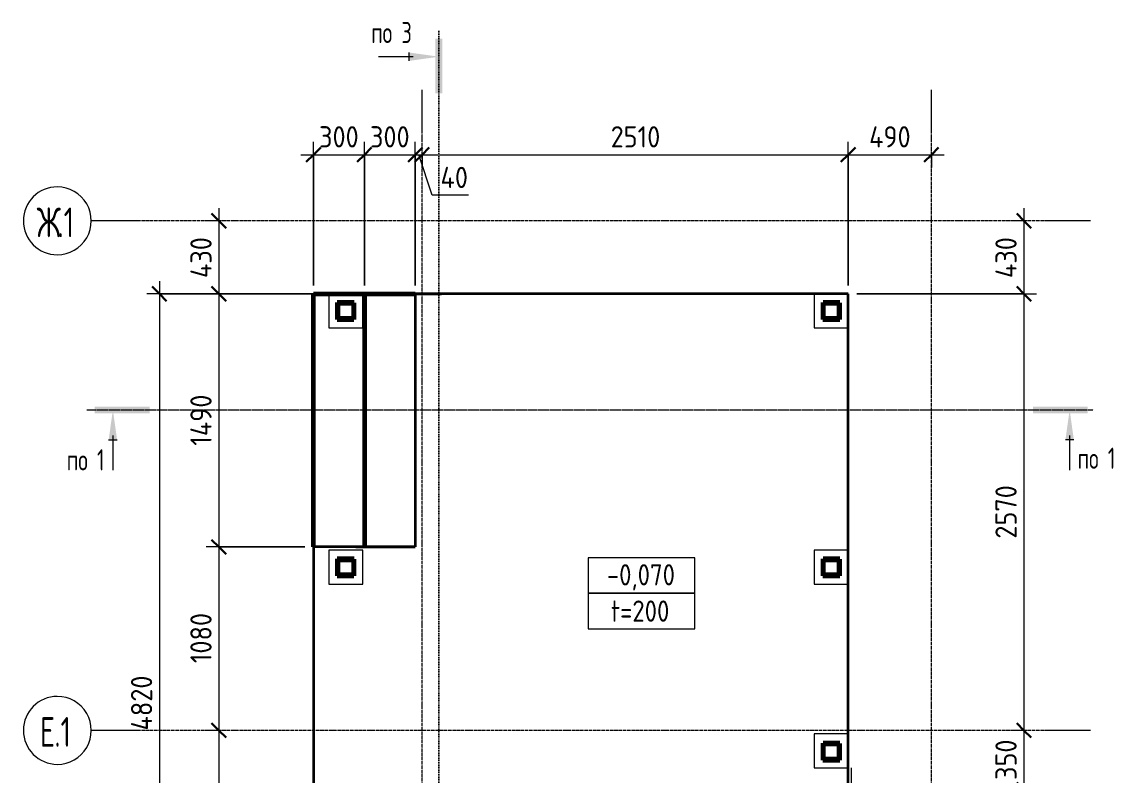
# Model space of a CAD drawing. Header units: millimetres. Extents: x 573 to 56472, y -2796 to 52567.
# Drawn here: x 28262 to 34691, y 48131 to 52567 of the extents above; entities that cross this region are included whole.
import ezdxf

# ---------------------------------------------------------------- set-up
doc = ezdxf.new("R2010")
doc.units = ezdxf.units.MM
for name, pattern in [('01 Штриховая _2 мм_', [3, 2, -1]), ('01 Штриховая _4 мм_', [6, 3.5, -2.5]), ('02 Штрихпунктирная _20 мм_', [25, 20, -2.5, 0, -2.5]), ('04 Пунктир 10мм', [10, 0, -10])]:
    doc.linetypes.add(name, pattern=pattern)
for name, color, linetype, lineweight in [('AA_Dim', 7, 'Continuous', 9), ('AA_Dim-50', 7, 'Continuous', 9), ('AA_Linii', 7, 'Continuous', 9), ('AA_Razrez', 7, 'Continuous', 9), ('AA_Vinoska', 7, 'Continuous', 9), ('AF_Lestnica', 7, '01 Штриховая _2 мм_', 9), ('AF_Perekritie', 7, 'Continuous', 60), ('AF_Perekritie_Гидроизоляция', 253, 'Continuous', 20), ('AF_Perekritie_Опалубка', 253, 'Continuous', 20), ('KR_Colonna_KG', 7, 'Continuous', 20), ('Оси', 7, 'Continuous', 9)]:
    doc.layers.add(name, color=color, linetype=linetype, lineweight=lineweight)
doc.styles.add('ISOCPEUR', font='isocpeur.TTF', dxfattribs={"width": 0.7, "height": 175})
doc.styles.add('ISOCPEUR_1', font='isocpeur.TTF', dxfattribs={"width": 0.9, "height": 125})
doc.styles.add('ISOCPEUR_2', font='isocpeur.TTF', dxfattribs={"width": 0.85, "height": 125})
doc.styles.add('ISOCPEUR_3', font='isocpeur.TTF', dxfattribs={"width": 0.7, "height": 125})
doc.dimstyles.new('00_Точн_3_знака__прозр_', dxfattribs={"dimscale": 304.8, "dimtxt": 125.344371, "dimasz": 0.278871, "dimexe": 0.246063, "dimexo": 0.164042, "dimgap": 0.016404, "dimtad": 1, "dimdec": 3, "dimrnd": 0.001, "dimdsep": 46, "dimtxsty": 'ISOCPEUR_1', "dimblk1": 'OBLIQUE', "dimblk2": 'OBLIQUE', "dimsah": 1, "dimcen": 0.09, "dimdle": 0.246063, "dimazin": 0, "dimtfac": 1, "dimtdec": 4, "dimtix": 1, "dimtmove": 0, "dimatfit": 3, "dimfxl": 1, "dimtvp": 1, "dimtolj": 1, "dimtzin": 0, "dimlwd": 18, "dimlwe": 18, "dimarcsym": 2})
doc.dimstyles.new('00_Точн_3_знака__прозр__1', dxfattribs={"dimscale": 304.8, "dimtxt": 125.344371, "dimasz": 0.278871, "dimexe": 0.246063, "dimexo": 0.164042, "dimgap": 0.016404, "dimtad": 1, "dimdec": 3, "dimrnd": 0.001, "dimdsep": 46, "dimtxsty": 'ISOCPEUR_1', "dimblk1": 'OBLIQUE', "dimblk2": 'OBLIQUE', "dimsah": 1, "dimcen": 0.09, "dimdle": 0.246063, "dimazin": 0, "dimtfac": 1, "dimtdec": 4, "dimtix": 1, "dimtmove": 1, "dimatfit": 3, "dimfxl": 1, "dimtvp": 1, "dimtolj": 1, "dimtzin": 0, "dimlwd": 18, "dimlwe": 18, "dimarcsym": 2})

# ---------------------------------------------------------------- blocks, each defined once
blk = doc.blocks.new('Лестницы 1 - Лестницы 1-3665533-Схема расположения перекрытия на отм_ -0_070 входной группы в осях 1_1-3_1_Д_1-Ж_1')
at = {"layer": 'AF_Lestnica', "lineweight": 35}
for p, q in [((2360.1, 50965), (2610, 50965)), ((2360.1, 49475), (2360.1, 50965)), ((2660, 50965), (2610.1, 50965)), ((2660.1, 50965), (2960.1, 50965)), ((2660.1, 50965), (2660.1, 49475)), ((2960.1, 50965), (3117, 50965)), ((3117, 50965), (2960.1, 50965)), ((2960.1, 50965), (2960.1, 49475)), ((2660.1, 49475), (2360.1, 49475)), ((2960.1, 49475), (2660.1, 49475))]:
    blk.add_line(p, q, dxfattribs=at)
blk = doc.blocks.new('243_Профиль гнутый сварной квадратный _НесКол_2ур_ - 100х5-3712451-Схема расположения перекрытия на отм_ -0_070 входной группы в осях 1_1-3_1_Д_1-Ж_1')
at = {"layer": 'KR_Colonna_KG', "linetype": '01 Штриховая _4 мм_', "lineweight": 9}
h = blk.add_hatch(color=256, dxfattribs=at)
h.paths.add_polyline_path([(-50, -50), (50, -50), (50, 50), (-50, 50)])
h.paths.add_polyline_path([(45, -45), (-45, -45), (-45, 45), (45, 45)])
at = {"layer": 'KR_Colonna_KG', "linetype": '01 Штриховая _2 мм_', "lineweight": 60}
for p, q in [((-50, 50), (-50, -50)), ((50, 50), (-50, 50)), ((-45, -45), (-45, 45)), ((-45, 45), (45, 45)), ((45, 45), (45, -45)), ((50, -50), (50, 50)), ((-50, -50), (50, -50)), ((45, -45), (-45, -45))]:
    blk.add_line(p, q, dxfattribs=at)
blk = doc.blocks.new('243_Профиль гнутый сварной квадратный _НесКол_2ур_ - 100х5-3712452-Схема расположения перекрытия на отм_ -0_070 входной группы в осях 1_1-3_1_Д_1-Ж_1')
at = {"layer": 'KR_Colonna_KG', "linetype": '01 Штриховая _4 мм_', "lineweight": 9}
h = blk.add_hatch(color=256, dxfattribs=at)
h.paths.add_polyline_path([(-50, -50), (50, -50), (50, 50), (-50, 50)])
h.paths.add_polyline_path([(45, -45), (-45, -45), (-45, 45), (45, 45)])
at = {"layer": 'KR_Colonna_KG', "linetype": '01 Штриховая _2 мм_', "lineweight": 60}
for p, q in [((-50, 50), (-50, -50)), ((50, 50), (-50, 50)), ((-45, -45), (-45, 45)), ((-45, 45), (45, 45)), ((45, 45), (45, -45)), ((50, -50), (50, 50)), ((-50, -50), (50, -50)), ((45, -45), (-45, -45))]:
    blk.add_line(p, q, dxfattribs=at)
blk = doc.blocks.new('Грунт - Грунт-3689481-Схема расположения перекрытия на отм_ -0_070 входной группы в осях 1_1-3_1_Д_1-Ж_1')
at = {"layer": 'AF_Perekritie', "lineweight": 35}
for p, q in [((5510.1, 48295), (5510.1, 50715)), ((2610.1, 49475), (2960.1, 49475))]:
    blk.add_line(p, q, dxfattribs=at)
blk = doc.blocks.new('Ось сетки - d_4мм-2765513-Схема расположения перекрытия на отм_ -0_070 входной группы в осях 1_1-3_1_Д_1-Ж_1')
at = {"layer": 'Оси'}
for start, end in [(360, 180), (360, 180), (180, 360), (180, 360)]:
    blk.add_arc((0, 0), 4, start, end, dxfattribs=at)
blk = doc.blocks.new('DIMBLOCK65-Схема расположения перекрытия на отм_ -0_070 входной группы в осях 1_1-3_1_Д_1-Ж_1')
at = {"layer": 'AA_Dim-50', "lineweight": 30}
for p, q in [((29423.1, 51395), (29380.6, 51437.5)), ((29423.1, 51395), (29465.6, 51352.5)), ((29423.1, 50965), (29380.6, 51007.5)), ((29423.1, 50965), (29465.6, 50922.5))]:
    blk.add_line(p, q, dxfattribs=at)
at = {"layer": 'AA_Dim-50', "lineweight": 18}
for p, q in [((29423.1, 51470), (29423.1, 50965)), ((29433.2, 51395), (29348.1, 51395)), ((29423.1, 51395), (29433.2, 51395)), ((30530.4, 50965), (29348.1, 50965)), ((29423.1, 50965), (30530.4, 50965))]:
    blk.add_line(p, q, dxfattribs=at)
at = {"layer": 'AA_Dim-50', "color": 0, "lineweight": 18, "insert": (29255.3, 51058.2), "char_height": 125, "width": 292.313, "attachment_point": 1, "rotation": 90, "line_spacing_factor": 1.135194, "style": 'ISOCPEUR_1'}
blk.add_mtext('430', dxfattribs=at)
blk = doc.blocks.new('_Oblique')
at = {"color": 0, "linetype": 'ByBlock', "lineweight": -2}
blk.add_line((-0.5, -0.5), (0.5, 0.5), dxfattribs=at)
blk = doc.blocks.new('DIMBLOCK66-Схема расположения перекрытия на отм_ -0_070 входной группы в осях 1_1-3_1_Д_1-Ж_1')
at = {"layer": 'AA_Dim-50', "lineweight": 30}
for p, q in [((29423.1, 50965), (29380.6, 51007.5)), ((29423.1, 50965), (29465.6, 50922.5)), ((29423.1, 49475), (29380.6, 49517.5)), ((29423.1, 49475), (29465.6, 49432.5))]:
    blk.add_line(p, q, dxfattribs=at)
at = {"layer": 'AA_Dim-50', "lineweight": 18}
for p, q in [((30530.4, 50965), (29348.1, 50965)), ((29423.1, 50965), (29423.1, 49475)), ((29423.1, 50965), (30530.4, 50965)), ((29930.4, 49475), (29348.1, 49475)), ((29423.1, 49475), (29930.4, 49475))]:
    blk.add_line(p, q, dxfattribs=at)
at = {"layer": 'AA_Dim-50', "color": 0, "lineweight": 18, "insert": (29255.3, 50071), "char_height": 125, "width": 357.586, "attachment_point": 1, "rotation": 90, "line_spacing_factor": 1.135194, "style": 'ISOCPEUR_1'}
blk.add_mtext('1490', dxfattribs=at)
blk = doc.blocks.new('DIMBLOCK67-Схема расположения перекрытия на отм_ -0_070 входной группы в осях 1_1-3_1_Д_1-Ж_1')
at = {"layer": 'AA_Dim-50', "lineweight": 30}
for p, q in [((29423.1, 49475), (29380.6, 49517.5)), ((29423.1, 49475), (29465.6, 49432.5)), ((29423.1, 48395), (29380.6, 48437.5)), ((29423.1, 48395), (29465.6, 48352.5))]:
    blk.add_line(p, q, dxfattribs=at)
at = {"layer": 'AA_Dim-50', "lineweight": 18}
for p, q in [((29930.4, 49475), (29348.1, 49475)), ((29423.1, 49475), (29423.1, 48395)), ((29423.1, 49475), (29930.4, 49475)), ((29433.2, 48395), (29348.1, 48395)), ((29423.1, 48395), (29433.2, 48395))]:
    blk.add_line(p, q, dxfattribs=at)
at = {"layer": 'AA_Dim-50', "color": 0, "lineweight": 18, "insert": (29255.3, 48790.7), "char_height": 125, "width": 346.234, "attachment_point": 1, "rotation": 90, "line_spacing_factor": 1.135194, "style": 'ISOCPEUR_1'}
blk.add_mtext('1080', dxfattribs=at)
blk = doc.blocks.new('DIMBLOCK68-Схема расположения перекрытия на отм_ -0_070 входной группы в осях 1_1-3_1_Д_1-Ж_1')
at = {"layer": 'AA_Dim-50', "lineweight": 30}
for p, q in [((29423.1, 48395), (29380.6, 48437.5)), ((29423.1, 48395), (29465.6, 48352.5)), ((29423.1, 46145), (29380.6, 46187.5)), ((29423.1, 46145), (29465.6, 46102.5))]:
    blk.add_line(p, q, dxfattribs=at)
at = {"layer": 'AA_Dim-50', "lineweight": 18}
for p, q in [((29433.2, 48395), (29348.1, 48395)), ((29423.1, 48395), (29423.1, 46145)), ((29423.1, 48395), (29433.2, 48395)), ((29930.4, 46145), (29348.1, 46145)), ((29423.1, 46145), (29930.4, 46145))]:
    blk.add_line(p, q, dxfattribs=at)
at = {"layer": 'AA_Dim-50', "color": 0, "lineweight": 18, "insert": (29255.3, 47113.9), "char_height": 125, "width": 374.614, "attachment_point": 1, "rotation": 90, "line_spacing_factor": 1.135194, "style": 'ISOCPEUR_1'}
blk.add_mtext('2250', dxfattribs=at)
blk = doc.blocks.new('DIMBLOCK70-Схема расположения перекрытия на отм_ -0_070 входной группы в осях 1_1-3_1_Д_1-Ж_1')
at = {"layer": 'AA_Dim-50', "lineweight": 30}
for p, q in [((29073.1, 50965), (29030.6, 51007.5)), ((29073.1, 50965), (29115.6, 50922.5)), ((29073.1, 46145), (29030.6, 46187.5)), ((29073.1, 46145), (29115.6, 46102.5))]:
    blk.add_line(p, q, dxfattribs=at)
at = {"layer": 'AA_Dim-50', "lineweight": 18}
for p, q in [((29073.1, 51040), (29073.1, 46070)), ((30530.4, 50965), (28998.1, 50965)), ((29073.1, 50965), (30530.4, 50965)), ((29930.4, 46145), (28998.1, 46145)), ((29073.1, 46145), (29930.4, 46145))]:
    blk.add_line(p, q, dxfattribs=at)
at = {"layer": 'AA_Dim-50', "color": 0, "lineweight": 18, "insert": (28905.3, 48394.2), "char_height": 125, "width": 385.966, "attachment_point": 1, "rotation": 90, "line_spacing_factor": 1.135194, "style": 'ISOCPEUR_1'}
blk.add_mtext('4820', dxfattribs=at)
blk = doc.blocks.new('DIMBLOCK74-Схема расположения перекрытия на отм_ -0_070 входной группы в осях 1_1-3_1_Д_1-Ж_1')
at = {"layer": 'AA_Dim-50', "lineweight": 30}
for p, q in [((34165.5, 51395), (34123, 51437.5)), ((34165.5, 51395), (34208, 51352.5)), ((34165.5, 50965), (34123, 51007.5)), ((34165.5, 50965), (34208, 50922.5))]:
    blk.add_line(p, q, dxfattribs=at)
at = {"layer": 'AA_Dim-50', "lineweight": 18}
for p, q in [((34165.5, 51470), (34165.5, 50965)), ((34175.6, 51395), (34090.5, 51395)), ((34165.5, 51395), (34175.6, 51395)), ((33180.4, 50965), (34240.5, 50965)), ((34165.5, 50965), (33180.4, 50965))]:
    blk.add_line(p, q, dxfattribs=at)
at = {"layer": 'AA_Dim-50', "color": 0, "lineweight": 18, "insert": (33997.7, 51058.2), "char_height": 125, "width": 292.313, "attachment_point": 1, "rotation": 90, "line_spacing_factor": 1.135194, "style": 'ISOCPEUR_1'}
blk.add_mtext('430', dxfattribs=at)
blk = doc.blocks.new('DIMBLOCK75-Схема расположения перекрытия на отм_ -0_070 входной группы в осях 1_1-3_1_Д_1-Ж_1')
at = {"layer": 'AA_Dim-50', "lineweight": 30}
for p, q in [((34165.5, 50965), (34123, 51007.5)), ((34165.5, 50965), (34208, 50922.5)), ((34165.5, 48395), (34123, 48437.5)), ((34165.5, 48395), (34208, 48352.5))]:
    blk.add_line(p, q, dxfattribs=at)
at = {"layer": 'AA_Dim-50', "lineweight": 18}
for p, q in [((33180.4, 50965), (34240.5, 50965)), ((34165.5, 50965), (33180.4, 50965)), ((34165.5, 50965), (34165.5, 48395)), ((34175.6, 48395), (34090.5, 48395)), ((34165.5, 48395), (34175.6, 48395))]:
    blk.add_line(p, q, dxfattribs=at)
at = {"layer": 'AA_Dim-50', "color": 0, "lineweight": 18, "insert": (33997.7, 49523.9), "char_height": 125, "width": 374.614, "attachment_point": 1, "rotation": 90, "line_spacing_factor": 1.135194, "style": 'ISOCPEUR_1'}
blk.add_mtext('2570', dxfattribs=at)
blk = doc.blocks.new('DIMBLOCK76-Схема расположения перекрытия на отм_ -0_070 входной группы в осях 1_1-3_1_Д_1-Ж_1')
at = {"layer": 'AA_Dim-50', "lineweight": 30}
for p, q in [((34165.5, 48395), (34123, 48437.5)), ((34165.5, 48395), (34208, 48352.5)), ((34165.5, 48045), (34123, 48087.5)), ((34165.5, 48045), (34208, 48002.5))]:
    blk.add_line(p, q, dxfattribs=at)
at = {"layer": 'AA_Dim-50', "lineweight": 18}
for p, q in [((34175.6, 48395), (34090.5, 48395)), ((34165.5, 48395), (34165.5, 48045)), ((34165.5, 48395), (34175.6, 48395)), ((33180.4, 48045), (34240.5, 48045)), ((34165.5, 48045), (33180.4, 48045))]:
    blk.add_line(p, q, dxfattribs=at)
at = {"layer": 'AA_Dim-50', "color": 0, "lineweight": 18, "insert": (33997.7, 48102.9), "char_height": 125, "width": 280.961, "attachment_point": 1, "rotation": 90, "line_spacing_factor": 1.135194, "style": 'ISOCPEUR_1'}
blk.add_mtext('350', dxfattribs=at)
blk = doc.blocks.new('DIMBLOCK78-Схема расположения перекрытия на отм_ -0_070 входной группы в осях 1_1-3_1_Д_1-Ж_1')
at = {"layer": 'AA_Dim-50', "lineweight": 18}
for p, q in [((29980.4, 51015), (29980.4, 51859.2)), ((30280.4, 51015), (30280.4, 51859.2)), ((29905.4, 51784.2), (30280.4, 51784.2)), ((29980.4, 51784.2), (29980.4, 51015)), ((30280.4, 51784.2), (30280.4, 51015))]:
    blk.add_line(p, q, dxfattribs=at)
at = {"layer": 'AA_Dim-50', "lineweight": 30}
for p, q in [((29980.4, 51784.2), (30022.9, 51826.7)), ((30280.4, 51784.2), (30322.9, 51826.7)), ((29980.4, 51784.2), (29937.9, 51741.7)), ((30280.4, 51784.2), (30237.9, 51741.7))]:
    blk.add_line(p, q, dxfattribs=at)
at = {"layer": 'AA_Dim-50', "color": 0, "lineweight": 18, "insert": (30013.4, 51952), "char_height": 125, "width": 280.961, "attachment_point": 1, "line_spacing_factor": 1.135194, "style": 'ISOCPEUR_1'}
blk.add_mtext('300', dxfattribs=at)
blk = doc.blocks.new('DIMBLOCK79-Схема расположения перекрытия на отм_ -0_070 входной группы в осях 1_1-3_1_Д_1-Ж_1')
at = {"layer": 'AA_Dim-50', "lineweight": 18}
for p, q in [((30280.4, 51015), (30280.4, 51859.2)), ((30580.4, 51015), (30580.4, 51859.2)), ((30280.4, 51784.2), (30580.4, 51784.2)), ((30280.4, 51784.2), (30280.4, 51015)), ((30580.4, 51784.2), (30580.4, 51015))]:
    blk.add_line(p, q, dxfattribs=at)
at = {"layer": 'AA_Dim-50', "lineweight": 30}
for p, q in [((30280.4, 51784.2), (30322.9, 51826.7)), ((30580.4, 51784.2), (30622.9, 51826.7)), ((30280.4, 51784.2), (30237.9, 51741.7)), ((30580.4, 51784.2), (30537.9, 51741.7))]:
    blk.add_line(p, q, dxfattribs=at)
at = {"layer": 'AA_Dim-50', "color": 0, "lineweight": 18, "insert": (30313.4, 51952), "char_height": 125, "width": 280.961, "attachment_point": 1, "line_spacing_factor": 1.135194, "style": 'ISOCPEUR_1'}
blk.add_mtext('300', dxfattribs=at)
blk = doc.blocks.new('DIMBLOCK80-Схема расположения перекрытия на отм_ -0_070 входной группы в осях 1_1-3_1_Д_1-Ж_1')
at = {"layer": 'AA_Dim-50', "lineweight": 18}
for p, q in [((30580.4, 51015), (30580.4, 51859.2)), ((30580.4, 51784.2), (30620.4, 51784.2)), ((30580.4, 51784.2), (30580.4, 51015)), ((30678.8, 51545.2), (30600.4, 51784.2)), ((30620.4, 51794.3), (30620.4, 51709.2)), ((30620.4, 51784.2), (30620.4, 51794.3)), ((30894.4, 51545.2), (30678.8, 51545.2))]:
    blk.add_line(p, q, dxfattribs=at)
at = {"layer": 'AA_Dim-50', "lineweight": 30}
for p, q in [((30580.4, 51784.2), (30622.9, 51826.7)), ((30620.4, 51784.2), (30662.9, 51826.7)), ((30580.4, 51784.2), (30537.9, 51741.7)), ((30620.4, 51784.2), (30577.9, 51741.7))]:
    blk.add_line(p, q, dxfattribs=at)
at = {"layer": 'AA_Dim-50', "color": 0, "lineweight": 18, "insert": (30728.8, 51713), "char_height": 125, "width": 198.659, "attachment_point": 1, "line_spacing_factor": 1.135194, "style": 'ISOCPEUR_1'}
blk.add_mtext('40', dxfattribs=at)
blk = doc.blocks.new('DIMBLOCK81-Схема расположения перекрытия на отм_ -0_070 входной группы в осях 1_1-3_1_Д_1-Ж_1')
at = {"layer": 'AA_Dim-50', "lineweight": 30}
for p, q in [((30620.4, 51784.2), (30662.9, 51826.7)), ((33130.4, 51784.2), (33172.9, 51826.7)), ((30620.4, 51784.2), (30577.9, 51741.7)), ((33130.4, 51784.2), (33087.9, 51741.7))]:
    blk.add_line(p, q, dxfattribs=at)
at = {"layer": 'AA_Dim-50', "lineweight": 18}
for p, q in [((33130.4, 51015), (33130.4, 51859.2)), ((30620.4, 51794.3), (30620.4, 51709.2)), ((30620.4, 51784.2), (30620.4, 51794.3)), ((30620.4, 51784.2), (33130.4, 51784.2)), ((33130.4, 51784.2), (33130.4, 51015))]:
    blk.add_line(p, q, dxfattribs=at)
at = {"layer": 'AA_Dim-50', "color": 0, "lineweight": 18, "insert": (31731.2, 51952), "char_height": 125, "width": 346.234, "attachment_point": 1, "line_spacing_factor": 1.135194, "style": 'ISOCPEUR_1'}
blk.add_mtext('2510', dxfattribs=at)
blk = doc.blocks.new('DIMBLOCK82-Схема расположения перекрытия на отм_ -0_070 входной группы в осях 1_1-3_1_Д_1-Ж_1')
at = {"layer": 'AA_Dim-50', "lineweight": 18}
for p, q in [((33130.4, 51015), (33130.4, 51859.2)), ((33130.4, 51784.2), (33695.4, 51784.2)), ((33130.4, 51784.2), (33130.4, 51015)), ((33620.4, 51794.3), (33620.4, 51709.2)), ((33620.4, 51784.2), (33620.4, 51794.3))]:
    blk.add_line(p, q, dxfattribs=at)
at = {"layer": 'AA_Dim-50', "lineweight": 30}
for p, q in [((33130.4, 51784.2), (33172.9, 51826.7)), ((33620.4, 51784.2), (33662.9, 51826.7)), ((33130.4, 51784.2), (33087.9, 51741.7)), ((33620.4, 51784.2), (33577.9, 51741.7))]:
    blk.add_line(p, q, dxfattribs=at)
at = {"layer": 'AA_Dim-50', "color": 0, "lineweight": 18, "insert": (33253.6, 51952), "char_height": 125, "width": 292.313, "attachment_point": 1, "line_spacing_factor": 1.135194, "style": 'ISOCPEUR_1'}
blk.add_mtext('490', dxfattribs=at)
blk = doc.blocks.new('042_М_Плиты Толщина и отметка - Толщина и отметка-3706007-Схема расположения перекрытия на отм_ -0_070 входной группы в осях 1_1-3_1_Д_1-Ж_1')
at = {"layer": 'AA_Vinoska'}
for p, q in [((6.28, 4.17), (-6.28, 4.17)), ((-6.28, 4.17), (-6.28, 0)), ((6.28, 0), (6.28, 4.17)), ((6.28, 0), (-6.28, 0)), ((-6.28, 0), (-6.28, -4.17)), ((-6.28, 0), (6.28, 0)), ((6.28, -4.17), (6.28, 0)), ((-6.28, -4.17), (6.28, -4.17))]:
    blk.add_line(p, q, dxfattribs=at)
blk = doc.blocks.new('Разрез - Номер узла_ сзади-394133-Схема расположения перекрытия на отм_ -0_070 входной группы в осях 1_1-3_1_Д_1-Ж_1')
at = {"layer": 'AA_Razrez'}
for points in [[(7.33, 0.4), (7.33, -0.39), (0.87, -0.39), (0.87, 0.4)], [(3.5, -3.53), (2.5, -3.53), (3, 0)]]:
    blk.add_hatch(color=256, dxfattribs=at).paths.add_polyline_path(points)
for p, q in [((2.5, -3.53), (3.5, -3.53)), ((3, -3), (3, -7.1))]:
    blk.add_line(p, q, dxfattribs=at)
blk = doc.blocks.new('Разрез - Номер узла_ спереди-394134-Схема расположения перекрытия на отм_ -0_070 входной группы в осях 1_1-3_1_Д_1-Ж_1')
at = {"layer": 'AA_Razrez'}
for points in [[(7.33, 0.4), (7.33, -0.39), (0.87, -0.39), (0.87, 0.4)], [(3.5, -3.53), (2.5, -3.53), (3, 0)]]:
    blk.add_hatch(color=256, dxfattribs=at).paths.add_polyline_path(points)
for p, q in [((2.5, -3.53), (3.5, -3.53)), ((3, -3), (3, -7.1))]:
    blk.add_line(p, q, dxfattribs=at)

msp = doc.modelspace()

# ---------------------------------------------------------------- linework, layer by layer
at = {"layer": 'AA_Linii', "lineweight": 60}
for p, q in [((29980.4423, 49475), (29980.4423, 50965)), ((29980.4423, 50965), (30580.4423, 50965)), ((30280.4423, 50965), (30280.4423, 49475))]:
    msp.add_line(p, q, dxfattribs=at)
at = {"layer": 'AA_Linii', "lineweight": 20}
for p, q in [((30270.4423, 50965), (30070.4423, 50965)), ((30070.4423, 50965), (30070.4423, 50765)), ((30270.4423, 50765), (30270.4423, 50965)), ((33130.4423, 50965), (32930.4423, 50965)), ((32930.4423, 50965), (32930.4423, 50765)), ((33130.4423, 50765), (33130.4423, 50965)), ((30070.4423, 50765), (30270.4423, 50765)), ((32930.4423, 50765), (33130.4423, 50765)), ((30270.4423, 49455), (30070.4423, 49455)), ((30070.4423, 49455), (30070.4423, 49255)), ((30270.4423, 49255), (30270.4423, 49455)), ((33130.4423, 49455), (32930.4423, 49455)), ((32930.4423, 49455), (32930.4423, 49255)), ((33130.4423, 49255), (33130.4423, 49455)), ((30070.4423, 49255), (30270.4423, 49255)), ((32930.4423, 49255), (33130.4423, 49255)), ((33130.4423, 48375), (32930.4423, 48375)), ((32930.4423, 48375), (32930.4423, 48175)), ((33130.4423, 48175), (33130.4423, 48375)), ((32930.4423, 48175), (33130.4423, 48175))]:
    msp.add_line(p, q, dxfattribs=at)
at = {"layer": 'AA_Razrez', "linetype": '04 Пунктир 10мм'}
for p, q in [((30718.6876, 52511.2655), (30718.6876, 44129.0426)), ((28648.7653, 50281.253), (34584.9474, 50281.253))]:
    msp.add_line(p, q, dxfattribs=at)
at = {"layer": 'AA_Vinoska'}
msp.add_line((33150.4423, 48025), (33150.4423, 48175), dxfattribs=at)
at = {"layer": 'AF_Perekritie_Гидроизоляция', "lineweight": 35}
for p, q in [((33130.4423, 48295), (33130.4423, 50715)), ((30230.4423, 49475), (30580.4423, 49475))]:
    msp.add_line(p, q, dxfattribs=at)
at = {"layer": 'AF_Perekritie_Опалубка', "lineweight": 35}
for p, q in [((33130.4423, 50965), (30580.4423, 50965)), ((30580.4423, 50965), (30580.4423, 49475)), ((33130.4423, 48045), (33130.4423, 50965)), ((29980.4423, 49475), (29980.4423, 46145)), ((30580.4423, 49475), (29980.4423, 49475))]:
    msp.add_line(p, q, dxfattribs=at)
at = {"layer": 'Оси'}
for p, q in [((30620.4423, 51916.8884), (30620.4423, 52166.8884)), ((33620.4423, 51916.8884), (33620.4423, 52166.8884)), ((28921.2993, 51395), (28671.2993, 51395)), ((34557.7063, 51395), (34307.7063, 51395)), ((28921.2993, 48395), (28671.2993, 48395)), ((34557.7063, 48395), (34307.7063, 48395))]:
    msp.add_line(p, q, dxfattribs=at)
at = {"layer": 'Оси', "linetype": '02 Штрихпунктирная _20 мм_'}
for p, q in [((30620.4423, 44127.3438), (30620.4423, 51916.8884)), ((33620.4423, 44127.3438), (33620.4423, 51916.8884)), ((34307.7063, 51395), (28921.2993, 51395)), ((34307.7063, 48395), (28921.2993, 48395))]:
    msp.add_line(p, q, dxfattribs=at)

# ---------------------------------------------------------------- block references
at = {"layer": 'AA_Razrez', "xscale": 49.99999999999998, "yscale": 49.99999999999998, "zscale": 49.99999999999998, "rotation": 269.9999999999996}
msp.add_blockref('Разрез - Номер узла_ спереди-394134-Схема расположения перекрытия на отм_ -0_070 входной группы в осях 1_1-3_1_Д_1-Ж_1', (30718.6876, 52511.2655), dxfattribs=at)
at = {"layer": 'AA_Razrez', "xscale": 49.99999999999998, "yscale": 49.99999999999998, "zscale": 49.99999999999998}
msp.add_blockref('Разрез - Номер узла_ спереди-394134-Схема расположения перекрытия на отм_ -0_070 входной группы в осях 1_1-3_1_Д_1-Ж_1', (28648.7653, 50281.253), dxfattribs=at)
at = {"layer": 'AA_Razrez', "extrusion": (0, 0, -1), "xscale": 49.99999999999998, "yscale": 49.99999999999998, "zscale": 49.99999999999998}
msp.add_blockref('Разрез - Номер узла_ сзади-394133-Схема расположения перекрытия на отм_ -0_070 входной группы в осях 1_1-3_1_Д_1-Ж_1', (-34584.9474, 50281.253), dxfattribs=at)
at = {"layer": 'AA_Vinoska', "xscale": 49.99999999999998, "yscale": 49.99999999999998, "zscale": 49.99999999999998}
msp.add_blockref('042_М_Плиты Толщина и отметка - Толщина и отметка-3706007-Схема расположения перекрытия на отм_ -0_070 входной группы в осях 1_1-3_1_Д_1-Ж_1', (31913.1031, 49202.1898), dxfattribs=at)
at = {"layer": 'AF_Lestnica', "lineweight": 35}
msp.add_blockref('Лестницы 1 - Лестницы 1-3665533-Схема расположения перекрытия на отм_ -0_070 входной группы в осях 1_1-3_1_Д_1-Ж_1', (27620.3807, 0), dxfattribs=at)
at = {"layer": 'AF_Perekritie_Опалубка', "lineweight": 35}
msp.add_blockref('Грунт - Грунт-3689481-Схема расположения перекрытия на отм_ -0_070 входной группы в осях 1_1-3_1_Д_1-Ж_1', (27620.3807, 0), dxfattribs=at)
at = {"layer": 'KR_Colonna_KG', "linetype": '01 Штриховая _2 мм_'}
for name, p in [('243_Профиль гнутый сварной квадратный _НесКол_2ур_ - 100х5-3712452-Схема расположения перекрытия на отм_ -0_070 входной группы в осях 1_1-3_1_Д_1-Ж_1', (30170.4423, 50865)), ('243_Профиль гнутый сварной квадратный _НесКол_2ур_ - 100х5-3712451-Схема расположения перекрытия на отм_ -0_070 входной группы в осях 1_1-3_1_Д_1-Ж_1', (33030.4423, 50865)), ('243_Профиль гнутый сварной квадратный _НесКол_2ур_ - 100х5-3712451-Схема расположения перекрытия на отм_ -0_070 входной группы в осях 1_1-3_1_Д_1-Ж_1', (30170.4423, 49355)), ('243_Профиль гнутый сварной квадратный _НесКол_2ур_ - 100х5-3712451-Схема расположения перекрытия на отм_ -0_070 входной группы в осях 1_1-3_1_Д_1-Ж_1', (33030.4423, 49355)), ('243_Профиль гнутый сварной квадратный _НесКол_2ур_ - 100х5-3712451-Схема расположения перекрытия на отм_ -0_070 входной группы в осях 1_1-3_1_Д_1-Ж_1', (33030.4423, 48270))]:
    msp.add_blockref(name, p, dxfattribs=at)
at = {"layer": 'Оси', "xscale": 49.99999999999998, "yscale": 49.99999999999998, "zscale": 49.99999999999998, "rotation": 89.99999999999984}
for p in [(28471.2993, 51395), (28471.2993, 48395)]:
    msp.add_blockref('Ось сетки - d_4мм-2765513-Схема расположения перекрытия на отм_ -0_070 входной группы в осях 1_1-3_1_Д_1-Ж_1', p, dxfattribs=at)

# ---------------------------------------------------------------- texts
at = {"layer": 'AA_Razrez', "char_height": 125, "attachment_point": 1, "style": 'ISOCPEUR_3'}
for s, insert, width in [('по', (30320.3941, 52566.1523), 151.518937), ('\\fISOCPEUR|b0|i0|c204|p34|;\\W.7; ', (30445.4097, 52566.1523), 64.535844), ('\\fISOCPEUR|b0|i0|c204|p34|;\\W.7;3', (30498.6571, 52566.1523), 75.759469), ('\\fISOCPEUR|b0|i0|c204|p34|;\\W.7; ', (28652.1847, 50050.2251), 64.535844), ('\\fISOCPEUR|b0|i0|c204|p34|;\\W.7;1', (28705.4321, 50050.2251), 53.312219), ('по', (34481.8437, 50059.8122), 151.518937), ('\\fISOCPEUR|b0|i0|c204|p34|;\\W.7; ', (34606.8593, 50059.8122), 64.535844), ('\\fISOCPEUR|b0|i0|c204|p34|;\\W.7;1', (34660.1067, 50059.8122), 53.312219), ('по', (28527.169, 50050.2251), 151.518937)]:
    msp.add_mtext(s, dxfattribs=dict(at, insert=insert, width=width))
at = {"layer": 'AA_Vinoska', "char_height": 125, "attachment_point": 1, "style": 'ISOCPEUR_2'}
for s, insert, width in [('-0,070', (31708.6239, 49373.3235), 504.261437), ('t=200', (31732.6364, 49159.8634), 446.339516)]:
    msp.add_mtext(s, dxfattribs=dict(at, insert=insert, width=width))
at = {"layer": 'Оси', "char_height": 175, "attachment_point": 1, "style": 'ISOCPEUR'}
for s, insert, width in [('\\fISOCPEUR|b0|i0|c204|p34|;\\W.7;Ж', (28350.1358, 51473.5763), 148.713031), ('.1', (28472.8363, 51473.5763), 120.653969), ('\\fISOCPEUR|b0|i0|c204|p34|;\\W.7;Е', (28368.6858, 48473.5763), 103.818531), ('.1', (28454.3446, 48473.5763), 120.653969)]:
    msp.add_mtext(s, dxfattribs=dict(at, insert=insert, width=width))

# ---------------------------------------------------------------- dimensions: what is measured, and where the dimension line sits
at = {"layer": 'AA_Dim', "lineweight": 18}
for base, p1, p2, override, picture, middle in [((30280.4423, 51784.1883), (29980.4423, 50965), (30280.4423, 50965), {"dimpost": '<>', "dimfxl": 300}, 'DIMBLOCK78-Схема расположения перекрытия на отм_ -0_070 входной группы в осях 1_1-3_1_Д_1-Ж_1', (30130.4423, 51851.6883)), ((30580.4423, 51784.1883), (30280.4423, 50965), (30580.4423, 50965), {"dimpost": '<>', "dimfxl": 300}, 'DIMBLOCK79-Схема расположения перекрытия на отм_ -0_070 входной группы в осях 1_1-3_1_Д_1-Ж_1', (30430.4423, 51851.6883)), ((33130.4423, 51784.1883), (30620.4423, 51844.2924), (33130.4423, 50965), {"dimpost": '<>', "dimfxl": 2659.559191}, 'DIMBLOCK81-Схема расположения перекрытия на отм_ -0_070 входной группы в осях 1_1-3_1_Д_1-Ж_1', (31875.4423, 51851.6883)), ((33620.4423, 51784.1883), (33130.4423, 50965), (33620.4423, 51844.2924), {"dimpost": '<>', "dimfxl": 1006.605729}, 'DIMBLOCK82-Схема расположения перекрытия на отм_ -0_070 входной группы в осях 1_1-3_1_Д_1-Ж_1', (33375.4423, 51851.6883))]:
    dim = msp.add_linear_dim(base=base, p1=p1, p2=p2, dimstyle='00_Точн_3_знака__прозр_', override=override, dxfattribs=at)
    dim.commit()
    dim.dimension.update_dxf_attribs({"geometry": picture, "text_midpoint": middle})
dim = msp.add_linear_dim(base=(30620.4423, 51784.1883), p1=(30580.4423, 50965), p2=(30620.4423, 51844.2924), dimstyle='00_Точн_3_знака__прозр__1', override={"dimpost": '<>', "dimfxl": 880.201734}, dxfattribs=at)
dim.commit()
dim.dimension.update_dxf_attribs({"geometry": 'DIMBLOCK80-Схема расположения перекрытия на отм_ -0_070 входной группы в осях 1_1-3_1_Д_1-Ж_1', "text_midpoint": (30828.1311, 51629.712), "dimtype": 160})
for base, p1, p2, override, picture, middle in [((29423.139, 50965), (29483.243, 51395), (30580.4423, 50965), {"dimpost": '<>', "dimfxl": 1178.450822}, 'DIMBLOCK65-Схема расположения перекрытия на отм_ -0_070 входной группы в осях 1_1-3_1_Д_1-Ж_1', (29355.639, 51180)), ((34165.5206, 50965), (34225.6247, 51395), (33130.4423, 50965), {"dimpost": '<>', "dimfxl": 1176.573147}, 'DIMBLOCK74-Схема расположения перекрытия на отм_ -0_070 входной группы в осях 1_1-3_1_Д_1-Ж_1', (34098.0206, 51180)), ((29073.139, 46145), (30580.4423, 50965), (29980.4423, 46145), {"dimpost": '<>', "dimfxl": 4857.20084}, 'DIMBLOCK70-Схема расположения перекрытия на отм_ -0_070 входной группы в осях 1_1-3_1_Д_1-Ж_1', (29005.639, 48555)), ((29423.139, 49475), (30580.4423, 50965), (29980.4423, 49475), {"dimpost": '<>', "dimfxl": 1606.268969}, 'DIMBLOCK66-Схема расположения перекрытия на отм_ -0_070 входной группы в осях 1_1-3_1_Д_1-Ж_1', (29355.639, 50220)), ((34165.5206, 48395), (33130.4423, 50965), (34225.6247, 48395), {"dimpost": '<>', "dimfxl": 2793.622088}, 'DIMBLOCK75-Схема расположения перекрытия на отм_ -0_070 входной группы в осях 1_1-3_1_Д_1-Ж_1', (34098.0206, 49680)), ((29423.139, 48395), (29980.4423, 49475), (29483.243, 48395), {"dimpost": '<>', "dimfxl": 1188.952127}, 'DIMBLOCK67-Схема расположения перекрытия на отм_ -0_070 входной группы в осях 1_1-3_1_Д_1-Ж_1', (29355.639, 48935)), ((29423.139, 46145), (29483.243, 48395), (29980.4423, 46145), {"dimpost": '<>', "dimfxl": 2304.280183}, 'DIMBLOCK68-Схема расположения перекрытия на отм_ -0_070 входной группы в осях 1_1-3_1_Д_1-Ж_1', (29355.639, 47270)), ((34165.5206, 48045), (34225.6247, 48395), (33130.4423, 48045), {"dimpost": '<>', "dimfxl": 1149.749699}, 'DIMBLOCK76-Схема расположения перекрытия на отм_ -0_070 входной группы в осях 1_1-3_1_Д_1-Ж_1', (34098.0206, 48220))]:
    dim = msp.add_linear_dim(base=base, p1=p1, p2=p2, angle=90, dimstyle='00_Точн_3_знака__прозр_', override=override, dxfattribs=at)
    dim.commit()
    dim.dimension.update_dxf_attribs({"geometry": picture, "text_midpoint": middle})

doc.saveas('drawing.dxf')
